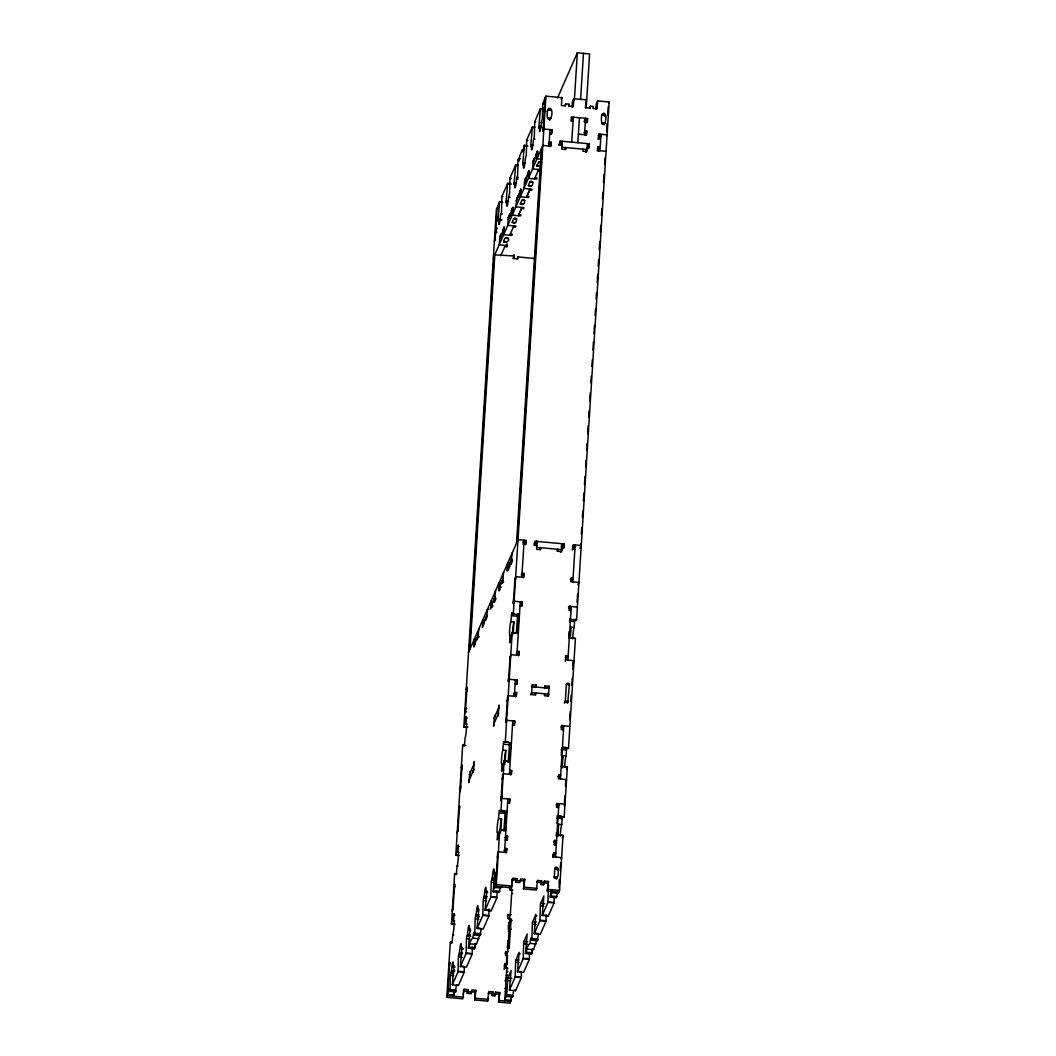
<?xml version="1.0" encoding="UTF-8"?>
<svg xmlns="http://www.w3.org/2000/svg" width="1056" height="1056" viewBox="0 0 1056 1056"><rect width="100%" height="100%" fill="white"/><g stroke="black" fill="none" stroke-linecap="round" stroke-linejoin="round"><path stroke-width="1.5" d="M511.949 996.151L510.061 1003.2L498.511 1002.131L499.739 992.561L495.66 992.178L494.802 995.848L492.043 995.584L492.914 991.927L488.836 991.544L487.595 1001.128L474.712 999.94L475.939 990.356L471.86 989.987L471.002 993.643L467.254 993.3L468.125 989.644L464.046 989.261L462.805 998.844L446.82 997.366L449.17 988.786L449.42 991.373L450.014 990.106L450.358 974.926L451.453 971.071A7.207 0.713 -84.7 0 1 452.747 962.188A7.207 0.713 -84.7 0 1 453.182 967.124L454.714 967.256M456.258 985.367L455.545 991.94L455.453 991.082M464.297 967.058L464.178 972.352L458.423 985.433L452.311 984.878L458.053 971.797L458.41 956.617L459.492 952.75A7.207 0.713 -84.7 0 1 460.786 943.879A7.207 0.713 -84.7 0 1 461.221 948.803L463.518 949.014M472.375 947.166L472.217 954.043L466.475 967.124L460.35 966.557L466.092 953.476L466.448 938.296L467.531 934.441A7.207 0.713 -84.7 0 1 468.838 925.571A7.207 0.713 -84.7 0 1 469.26 930.494L470.791 930.64M475.649 943.457L474.514 948.816L468.389 948.248C471.992 939.946 467.386 945.384 473.009 937.424C474.553 925.346 473.392 939.8 474.791 933.187L475.121 918.548L476.203 914.694A7.207 0.713 -84.7 0 1 477.497 905.81A7.207 0.713 -84.7 0 1 477.932 910.747L478.698 910.813M481.008 928.99L480.361 935.484L479.912 933.134M489.086 909.097L488.928 915.974L483.186 929.056L477.061 928.501L482.803 915.42L483.16 900.24L484.242 896.372A7.207 0.713 -84.7 0 1 485.549 887.502A7.207 0.713 -84.7 0 1 485.971 892.426L487.502 892.571M497.086 892.373L496.967 897.666L491.225 910.747L485.1 910.18L490.842 897.098L491.198 881.918L492.281 878.064A7.207 0.713 -84.7 0 1 493.588 869.194A7.207 0.713 -84.7 0 1 494.01 874.117L496.307 874.328M518.245 165.264L515.698 165.026L509.956 178.108L509.599 193.288L508.517 197.155A7.194 0.713 -84.7 0 1 507.21 206.012A7.194 0.713 -84.7 0 1 506.788 201.089L508.306 201.234M520.555 158.796L518.522 158.611L517.994 159.799L517.638 174.979L516.556 178.834A7.207 0.713 -84.7 0 1 515.249 187.704A7.207 0.713 -84.7 0 1 514.826 182.78L516.358 182.926M511.711 997.036L506.497 996.534L507.83 978.028L511.13 970.636L509.428 990.145L515.552 990.713L521.294 977.632L521.44 971.375M534.956 127.195L532.409 126.971L526.667 140.052L526.31 155.232L525.228 159.086A7.207 0.713 -84.7 0 1 523.921 167.957A7.207 0.713 -84.7 0 1 523.499 163.033L525.017 163.178M513.348 991.835L512.662 997.207L512.582 996.349M509.428 990.145L515.17 977.064L515.658 960.696L519.09 952.38L517.466 971.824L523.591 972.391L529.333 959.31L529.492 952.354M517.466 971.824L523.208 958.756L523.697 942.374L527.168 934.006L525.505 953.515L531.63 954.083L532.765 948.724M586.7 99.924L573.817 98.736L573.316 106.616L569.237 106.247L569.356 104.267L565.62 103.924L565.501 105.89L561.422 105.521L561.911 97.64L545.939 96.162C542.626 100.808 544.619 105.442 542.718 103.963L542.388 118.602L541.306 122.456A7.194 0.713 -84.7 0 1 540.012 131.327A7.194 0.713 -84.7 0 1 539.576 126.403L541.108 126.548M525.505 953.515C529.28 945.239 524.304 950.796 530.046 943.127C531.63 931.432 530.732 944.288 531.907 938.586L532.369 922.627L535.801 914.324L534.178 933.768L540.302 934.336L546.044 921.254L546.19 914.998M538.111 935.458L537.478 940.751L537.029 938.401M534.178 933.768L539.92 920.687L540.408 904.319L543.84 896.003L542.23 915.446L548.341 916.014L554.083 902.933L554.228 896.689M542.23 915.446L547.972 902.378L548.222 891.132M482.83 914.998L487.423 915.301M490.868 896.689L495.462 896.98M531.907 938.586L537.016 938.929M539.946 920.278L545.054 920.621M547.985 901.956L553.093 902.299M446.82 997.366L450.292 942.269L451.994 943.206L452.747 934.758A7.207 0.713 -84.7 0 0 454.04 925.888A7.207 0.713 -84.7 0 0 453.605 920.964L453.935 913.572L451.466 923.934L454.648 873.576M454.674 873.563L456.311 874.579L457.063 866.131A7.207 0.713 -84.7 0 0 458.357 857.261A7.207 0.713 -84.7 0 0 457.934 852.337L458.264 844.945L455.783 855.294L462.686 745.166L465.749 745.444M462.752 745.087L464.402 746.09L465.142 737.642A7.207 0.713 -84.7 0 0 466.448 728.772A7.207 0.713 -84.7 0 0 466.013 723.848L466.343 716.456L463.861 726.818L496.426 208.916C501.904 205.313 495.264 209.92 499.62 201.656L502.168 201.894M452.311 984.878L453.974 965.356L453.182 967.124M499.62 201.656L497.878 221.087L498.736 219.41L501.798 219.688M460.35 966.557L462.053 947.047L461.221 948.803M510.721 183.625L507.659 183.348L505.956 202.858L506.788 201.102M515.698 165.026L513.995 184.549L514.826 182.78M527.432 145.556L524.37 145.279L522.667 164.789L523.499 163.033M485.1 910.18L486.803 890.67L485.971 892.426M532.409 126.971L530.706 146.48L531.538 144.725L533.069 144.857M500.399 887.08L499.264 892.439L493.139 891.871L494.842 872.362L494.01 874.117M510.906 742.975L503.554 741.655L502.814 750.103A7.207 0.713 -84.7 0 0 501.508 758.974A7.207 0.713 -84.7 0 0 501.943 763.897L501.613 771.289L504.108 760.888L510.18 761.627M543.51 108.94L540.448 108.649L538.745 128.172L539.576 126.403M507.474 947.47L509.124 948.486L511.104 920.317C512.266 913.876 504.676 931.669 510.602 929.438M507.659 183.348L501.917 196.429L501.56 211.609L500.478 215.464A7.194 0.713 -84.7 0 1 499.171 224.334A7.194 0.713 -84.7 0 1 498.749 219.41M480.889 934.296L474.764 933.728M540.448 108.649L534.706 121.73L534.349 136.91L533.267 140.778A7.194 0.713 -84.7 0 1 531.96 149.635A7.194 0.713 -84.7 0 1 531.538 144.712M449.632 962.821L447.572 995.676L463.544 997.154M452.998 909.44L454.542 884.796M457.908 831.415L459.452 806.771M460.482 790.35L462.04 765.706M465.392 712.325L466.95 687.68M469.273 650.72L494.076 256.502M495.106 240.082L497.178 207.227L498.194 207.319M464.653 714.014L465.894 707.824L466.66 708.47M496.597 232.61L495.581 232.518L496.082 228.017L497.099 228.109M470.012 649.031L494.815 254.813L514.114 256.001L512.965 258.641M501.072 237.904L500.056 237.811L500.174 235.844L499.198 244.847L507.368 245.599L506.867 246.734L504.834 246.55M474.514 643.856L473.893 646.958L474.382 639.078L475.913 639.223M474.923 642.919L474.791 644.899L475.411 641.797M502.102 233.864L500.597 234.894L500.465 236.874L501.481 236.966M500.966 235.739L501.085 233.772M453.988 991.426L453.684 996.244L454.832 990.884M477.061 638.035L476.942 640.002L477.563 636.913M502.616 231.99L503.237 228.888L503.105 230.855M477.972 635.963L477.853 637.943L478.843 628.927M503.514 229.918L504.134 226.816L503.659 234.709L511.817 235.462L512.318 234.326L510.272 234.142M469.432 779.526L468.811 782.628L469.933 771.646L469.801 773.612M503.646 241.943C504.874 232.373 514.444 242.167 503.646 241.943L503.725 240.755M473.392 770.51L473.273 772.477L474.382 761.495L473.761 764.597M482.962 619.529L482.473 627.422L483.094 624.32M507.778 225.311L508.266 217.417L508.754 216.295L511.078 216.335M506.867 246.734L507.052 243.778M508.754 216.295L508.636 218.262L509.652 218.354M483.503 623.383L483.371 625.35L483.991 622.248M509.045 217.325L509.665 214.223L510.682 214.315M509.546 216.203L509.665 214.223M485.641 618.486L485.522 620.466L486.143 617.364M511.196 212.441L511.817 209.339L511.685 211.319L512.701 211.411M486.552 616.427L486.433 618.394L487.423 609.378L488.954 609.523M513.744 207.372L512.226 208.402L512.094 210.368L513.124 210.461M463.109 994.105L464.046 989.261M512.714 207.28L512.239 215.16L520.397 215.912L520.898 214.79L518.852 214.592L521.479 208.586L523.512 208.771L524.014 207.649L515.856 206.884L516.846 197.881L516.714 199.848M491.04 601.115L490.552 608.995L491.172 605.906M467.254 993.3L468.125 989.644M492.479 607.028L491.462 606.936L491.581 604.956L492.611 605.062M517.136 198.911L517.757 195.809L517.625 197.776M513.968 254.588L513.718 258.535L517.796 258.918L517.915 256.938L534.917 258.509M491.462 606.936L492.083 603.834M494.63 602.144L493.601 602.052L493.733 600.072M519.275 194.027L519.895 190.925L519.776 192.892M493.601 602.052L494.221 598.95M495.541 600.072L494.512 599.98L494.644 598.013L495.66 598.105M520.186 191.954L520.806 188.852L520.304 196.746L528.475 197.498L528.964 196.363L526.918 196.178L529.584 190.172L531.617 190.357L532.118 189.222L523.934 188.47L524.924 179.467L524.806 181.434M494.512 599.98L495.488 590.964M471.002 993.643L471.121 991.676L475.2 992.059L475.939 990.356M499.66 590.674L498.643 590.581L499.132 582.701L500.359 582.806M498.643 590.581L499.264 587.479M525.716 179.362L525.835 177.395L525.215 180.497L526.244 180.589M500.689 586.634L499.673 586.542L499.554 588.522L500.161 585.42M474.712 999.94L475.2 992.059M503.342 581.803L501.811 581.658L501.692 583.625L502.313 580.536L503.329 580.628M503.62 581.658L502.603 581.566L502.722 579.586M535.022 177.764L537.068 177.949L536.567 179.084L528.396 178.332L528.884 170.438L528.277 173.54L529.294 173.633M494.182 723.149L493.574 726.251L494.683 715.268L494.564 717.235M503.593 572.55L502.603 581.566M498.142 714.133L498.023 716.1L499.145 705.118L498.524 708.22M507.712 563.152L507.223 571.045L507.844 567.943M533.386 161.885L533.504 159.918L532.541 168.934L540.698 169.686M533.795 160.948L534.415 157.846L534.296 159.826M509.269 567.098L508.253 567.006L508.134 568.973L508.741 565.871L510.272 566.016M511.289 564.181L510.272 564.089L510.391 562.109L511.922 562.254M535.946 156.064L536.567 152.962L536.435 154.942M510.272 564.089L510.893 560.987M541.886 159.232L536.976 158.783L537.464 150.902L536.857 153.991L537.874 154.084M512.332 560.142L511.302 560.05L511.183 562.016L512.173 553.001M536.989 158.783L537.359 152.869L532.91 163.02M541.16 163.799L539.999 166.373L536.976 166.016L537.082 164.538M504.108 760.888L500.94 811.219L499.237 810.282L498.498 818.73A7.207 0.713 -84.7 0 0 497.191 827.6A7.207 0.713 -84.7 0 0 497.627 832.524L497.297 839.916L499.792 829.514L505.864 830.254M514.193 613.404L511.632 613.166L510.893 621.614A7.207 0.713 -84.7 0 0 509.599 630.498A7.207 0.713 -84.7 0 0 510.022 635.422L509.692 642.814L512.2 632.412L518.245 633.217M487.595 1001.128L487.793 997.973M516.542 543.048L541.345 148.817M502.273 796.211L501.006 796.686L500.768 800.633L501.758 798.376L509.916 799.128L509.665 803.075L507.619 802.877M524.119 573.434L523.367 575.124L521.334 574.939L522.073 573.25L524.119 573.434L523.868 577.381L515.711 576.629L514.708 582.252M544.394 126.852L543.127 127.327L542.876 131.274L543.866 129.017L552.024 129.769L551.773 133.703L549.74 133.518M544.606 107.052L544.117 111.553L545.899 111.131M497.653 853.446L495.581 886.301L511.566 887.779L512.807 878.196L516.886 878.579L516.014 882.235L519.763 882.578L520.621 878.922L524.7 879.305L523.472 888.875L536.356 890.063L537.596 880.493L541.675 880.862L540.804 884.532L543.563 884.783L544.421 881.113L548.5 881.496L547.272 891.066L558.822 892.135M501.006 800.065L502.564 775.421M505.916 722.04L507.474 697.409M508.504 680.975L510.048 656.344M513.414 602.95L514.958 578.318M517.282 541.358L542.084 147.127M543.127 130.706L545.186 97.852M499.66 887.911L494.947 887.449L496.333 884.611L499.792 829.514M505.256 742.592L512.2 632.412M518.166 613.985L519.473 614.671L513.308 614.17L545.939 96.162M500.782 831.283L501.547 819.02L498.498 818.73M505.098 762.643L505.877 750.38L502.814 750.103M513.282 632.636L513.955 621.905L510.893 621.614M492.043 995.584L492.914 991.927M503.884 831.006L505.204 811.483M508.2 762.366L509.52 742.843M516.384 632.28L517.664 614.077M494.802 995.848L495.66 992.178M505.204 831.296L506.484 810.863M509.546 762.3L510.774 742.804M517.651 633.455L518.879 613.958M523.235 544.685L523.433 541.53M504.517 852.324L507.87 798.943M509.428 774.299L512.78 720.918M514.338 696.274L515.368 679.853M516.912 655.208L520.278 601.828M521.822 577.183L524.146 540.223L523.169 542.454M548.948 146.005L549.991 129.571M550.466 143.933L550.308 146.56L550.493 143.946L548.434 143.748L549.199 142.058L551.245 142.243L550.994 146.19L542.837 145.438L493.324 258.192M505.89 852.892L506.801 848.575L504.768 848.377M506.682 840.404L507.593 836.088L505.547 835.903M509.005 803.444L509.916 799.128M510.8 774.866L511.711 770.55L509.665 770.352M513.916 725.419L514.826 721.103L506.656 720.35L505.666 722.608L506.167 718.093M515.711 696.841L516.622 692.525L514.576 692.34L513.836 694.03L515.882 694.214M516.503 684.354L517.4 680.038L509.243 679.285L508.253 681.542L508.754 677.028M518.298 655.776L519.209 651.46L517.163 651.275M521.413 606.329L522.311 602.012L514.153 601.26L513.163 603.517L513.665 599.016M523.208 577.751L523.367 575.124M525.281 544.738L526.192 540.421L518.034 539.669L468.521 652.423M551.113 134.086L552.024 129.769M506.801 848.575L506.55 852.509L498.392 851.756L497.402 857.393M507.593 836.088L507.342 840.022L505.296 839.837M511.711 770.55L511.46 774.484L503.303 773.731L502.313 779.368M514.826 721.103L514.576 725.05L512.53 724.852M516.622 692.525L516.371 696.458L508.213 695.706L507.223 701.342M517.4 680.038L517.163 683.984L515.117 683.786M519.209 651.46L518.958 655.393L510.8 654.641L509.81 660.277M522.311 602.012L522.073 605.959L520.027 605.774M526.192 540.421L525.941 544.355L523.908 544.17M498.511 1002.131L499.739 992.561M504.095 969.316L504.966 963.956L506.999 964.154L507.54 955.614L505.507 955.416L505.745 951.482L507.791 951.667L509.863 918.654L507.83 918.456L508.081 914.522L511.342 914.826M509.784 887.251L509.626 889.878L512.886 890.182M506.114 968.194L507.118 952.314M507.448 947.074L507.844 940.777M508.438 931.352L508.636 928.198M508.768 926.033L508.966 922.825M509.177 919.604L510.365 914.14L511.909 889.508M511.025 890.155L511.223 886.948M511.672 886.195L512.068 879.886L516.146 880.268L516.886 878.579M506.788 987.334L505.758 987.241L504.689 1000.943L506.299 994.066L506.616 996.56M506.405 989.287L505.507 988.046L506.035 979.585A1.544 1.478 23.7 0 1 506.339 978.806M507.302 975.744L506.286 975.652L506.999 967.534M511.909 886.129L512.318 879.622M507.553 975.176L506.524 975.084L505.296 981.288A1.544 1.478 23.7 0 1 505.586 980.496M534.112 545.556L534.27 542.916L537.517 543.22M559.284 145.411L560.195 141.095L589.433 143.788L589.182 147.734L587.149 147.55M560.195 141.095L559.944 145.028L561.977 145.226M536.158 545.873L536.448 541.147M537.068 541.424L536.554 549.305L540.646 549.674L540.764 547.708L540.025 549.397M516.014 882.235L516.146 880.268M511.012 998.224L510.814 1001.51L499.25 1000.441M572.062 106.854L572.365 102.115L573.817 98.736M536.105 687.047L536.224 685.08L532.145 684.697L531.524 694.558L535.603 694.94L535.735 692.96L534.983 694.65M572.735 102.736L572.735 106.115M523.472 888.875L524.7 879.305M572.708 106.735L573.078 100.426M571.732 142.164L573.302 117.19L571.573 121.136M575.296 619.265L576.576 619.978L609.18 101.996L597.617 100.927L597.115 108.808L593.036 108.438L593.168 106.471L590.41 106.207L590.291 108.187L586.212 107.804L589.604 53.935L577.355 52.8L574.464 98.789L573.302 101.429M577.856 142.718L579.427 117.757M580.589 99.356L583.48 53.368M544.566 693.779L544.447 695.746L548.526 696.128L549.146 686.268L545.068 685.898L544.328 687.588L548.407 687.958L549.146 686.268M544.936 687.865L545.068 685.898M547.892 696.181L548.09 692.894M582.938 149.134L582.82 151.114L586.898 151.483L587.426 143.603M584.509 134.746L585.552 118.325L584.39 120.952M585.922 135.313L586.806 130.997L584.76 130.799M586.714 122.826L586.846 120.199L584.839 120.014M586.806 130.997L586.555 134.93L578.398 134.178M573.065 121.136L571.019 120.938L571.27 117.005L587.585 118.51L587.334 122.456L585.301 122.258M561.317 548.196L561.515 545.041M586.238 151.866L586.397 149.239M540.804 884.532L541.675 880.862M562.228 543.748L561.726 551.628L557.634 551.245L557.766 549.278L557.027 550.968M563.35 548.249L564.26 543.932L535.009 541.226L534.772 545.173L536.804 545.358M588.522 148.104L588.694 145.477M564.26 543.932L564.01 547.866L561.964 547.681M543.563 884.783L544.421 881.113M595.861 109.045L596.165 104.32L597.617 100.927M547.272 891.066L548.5 881.496M596.508 108.926L596.878 102.617M552.816 857.221L553.727 852.905L555.76 853.09L555.02 854.779L552.988 854.594M597.26 150.902L598.158 146.573L600.204 146.771L598.686 150.15M553.357 857.129L553.727 852.905M554.506 840.418L553.766 842.107L555.812 842.292L556.552 840.602L554.506 840.418L554.268 844.351L556.301 844.549M564.247 805.9L565 804.21L556.842 803.458L556.591 807.404L558.624 807.589M561.37 729.656L561.739 725.432L569.752 726.528M565.264 661.135L566.122 655.789L568.168 655.974L567.428 657.664L565.382 657.479L566.122 655.789M577.394 607.094L569.237 606.342L568.986 610.289L571.032 610.474M572.246 550.097L573.118 544.751L581.275 545.503L579.968 548.46M598.158 146.573L597.92 150.52L606.078 151.272M598.079 139.445L598.95 134.099L607.108 134.851L606.659 135.868M598.673 151.14L598.858 148.183M599.399 138.811L599.61 135.577M570.451 606.157L570.293 608.784L571.283 606.527L567.917 659.921M556.208 836.009L556.406 832.867M557 823.429L557.489 815.562M561.264 755.634L561.766 747.503M568.656 638.167L569.065 631.66M569.672 621.918L569.884 618.671M574.24 549.384L574.53 544.658L573.791 546.348M600.046 138.745L600.244 135.498M554.268 876.982L554.796 868.534A1.544 1.478 23.7 0 1 556.42 867.187A1.544 1.478 23.7 0 1 557.858 868.811C559.112 876.48 557.436 879.305 553.885 877.826M555.522 857.023L558.875 803.642L557.885 805.9M560.432 779.011L563.785 725.617L562.795 727.874M567.653 702.953L569.435 684.842A1.544 1.478 23.7 0 0 567.996 683.219A1.544 1.478 23.7 0 0 566.372 684.552L565.33 700.986L564.34 703.23M572.827 581.896L575.15 544.936L573.857 547.892M599.953 150.704L600.983 134.284L599.993 136.541M601.709 122.786L604.771 123.064A1.544 1.478 23.7 0 1 603.148 124.41A1.544 1.478 23.7 0 1 601.709 122.786C599.333 107.369 610.276 112.543 604.032 124.753L604.283 124.199M557.898 836.55L558.677 824.287L561.739 824.564L562.32 816.75M562.228 767.923L562.993 755.66L566.056 755.938L566.636 748.123M570.398 637.903L571.072 627.172L574.134 627.449L574.781 619.357M559.403 879.556L559.403 882.935M572.88 665.359L573.052 662.732M606.672 128.238L607.094 125.044M559.112 887.542L559.548 880.638M560.168 870.778L560.683 862.567M564.458 802.613L564.881 795.868M565.488 786.192L565.805 781.255M569.672 719.664L570.174 711.744M570.821 701.593L571.23 695.02M571.85 685.172L572.286 678.295M572.854 669.161L573.448 661.835M577.064 602.224L577.579 594M580.536 547.193L580.734 543.906M581.354 534.046L581.777 527.485M582.384 517.625L582.806 511.051M583.427 501.191L583.942 492.98M584.456 484.77L584.971 476.56M585.592 466.699L586.001 460.126M586.621 450.278L587.044 443.705M587.664 433.844L588.179 425.634M588.694 417.424L589.103 410.85M589.723 401.003L590.238 392.779M590.858 382.932L591.281 376.358M591.901 366.498L592.31 359.938M592.931 350.077L593.446 341.867M593.96 333.656L594.475 325.433M595.096 315.586L595.518 309.012M596.138 299.152L596.548 292.591M597.168 282.731L597.683 274.52M598.198 266.31L598.62 259.736M599.24 249.876L599.755 241.666M600.376 231.805L600.785 225.245M601.405 215.384L601.814 208.811M602.435 198.964L602.857 192.39M603.478 182.53L603.992 174.319M604.613 164.459L605.022 157.898M606.672 131.617L607.187 123.394M607.715 115.183L608.243 106.748M558.096 891.053L558.241 893.402L559.574 890.446L563.033 835.349L556.842 835.032L561.937 835.507M566.254 766.867L561.158 766.405L567.349 766.722L564.168 817.093L563.297 816.631M567.613 747.991L568.484 748.466L575.441 638.246L569.263 637.85L574.345 638.392M458.423 985.433L456.944 984.707M468.389 948.248L470.092 928.739L469.26 930.494M474.514 948.816L469.96 947.8M477.061 928.501L478.724 908.978L477.932 910.747M491.225 910.747L486.671 909.731M515.552 990.713L514.576 990.026M531.63 954.083L532.105 949.133M548.341 916.014L544.315 915.05M557.528 892.346L556.38 897.706L550.268 897.138L550.73 892.188M548.288 887.555L548.618 885.166M474.712 946.638L475.015 943.47M587.928 148.817L588.218 145.913M503.659 241.943L506.669 242.299M512.239 222.394C519.512 225.931 515.909 210.87 512.226 222.394L515.288 222.671M520.318 203.98C527.71 207.478 524.04 192.39 520.318 203.98L523.38 204.257M528.422 185.566C535.854 189.024 531.894 174.095 528.396 185.566L531.458 185.843M537.002 166.016L539.999 166.373M479.411 935.629L476.362 944.513L476.282 943.655M536.54 940.896L533.491 949.78L533.399 948.922M556.538 879.186L557.344 877.021L554.281 876.744M513.599 879.226L512.213 879.094M551.575 890.921L550.268 897.138M566.689 769.494L567.349 766.722M555.086 842.596C554.875 848.404 552.948 842.134 556.42 843.902M562.373 838.121L563.033 835.349M463.901 726.7L467.742 726.977M524.37 145.279L522.892 152.011L522.509 149.582L519.922 155.417L518.839 161.106L518.641 158.638M496.597 216.427L496.346 220.361M496.082 228.017L497.363 228.716M543.853 119.209L543.602 123.143M547.576 110.933L548.17 109.586L551.232 109.864M495.356 236.135L494.366 241.771M547.47 118.219C545.068 101.996 556.71 107.87 549.714 120.331M557.555 97.904L577.355 52.8M499.58 238.933L504.029 228.796M508.16 219.397L512.609 209.246M516.226 200.97L520.674 190.832M524.33 182.556L528.779 172.418M561.172 99.33L561.911 97.64M536.976 166.016L538.705 162.188L541.174 162.122M564.881 105.613L565.62 103.924M500.755 255.79L505.309 245.414M509.758 235.264L513.889 225.865M518.338 215.728L521.968 207.451M526.429 197.3L530.059 189.037M534.521 178.886L538.639 169.488M549.727 145.636L551.245 142.243M568.616 105.956L569.356 104.267M560.525 145.226L562.254 141.28L561.739 149.16L565.818 149.543L565.937 147.576L565.198 149.266M517.176 258.628L517.915 256.938M589.67 107.897L590.41 106.207M587.585 118.51L586.133 121.889L584.087 121.704M585.341 134.376L586.093 132.686L584.021 132.488M585.895 152.143L587.044 149.516L561.884 147.193M587.941 147.167L589.433 143.788M608.678 103.118L609.18 101.996M604.732 116.12L605.286 114.853L602.224 114.576M598.95 134.099L598.211 135.788L601.471 136.092M600.56 138.653L598.699 138.032M474.012 644.992L478.474 634.841M482.592 625.442L487.054 615.292M490.657 607.028L495.119 596.878M498.762 588.614L503.224 578.464M507.342 569.065L511.804 558.914M466.198 689.383L467.188 687.126L466.699 691.627M461.287 767.395L462.277 765.151L461.789 769.652M560.71 552.288L561.858 549.661L536.699 547.338M460.733 786.403L459.743 792.04M469.313 774.748L474.263 763.475M494.063 718.37L499.013 707.098M468.943 780.661L473.893 769.388M493.693 724.284L498.643 713.011M458.713 808.46L459.703 806.216L459.202 810.718M574.715 549.305L572.867 548.684M458.146 827.468L457.156 833.105M577.962 584.707L578.952 582.463L570.781 581.711L571.032 577.764L573.078 577.949L572.339 579.638L570.293 579.454M568.498 608.032L569.237 606.342M530.68 694.848L531.67 692.591L548.671 694.162L547.668 696.406M536.224 685.08L535.484 686.77L531.406 686.4M454.291 888.743L454.793 884.228L453.803 886.486L455.334 886.631M453.235 905.494L452.245 911.13M573.896 660.818L565.884 659.723M448.892 964.511L449.882 962.254L449.381 966.768M561 727.122L561.739 725.432M563.35 729.986L561.502 729.379M493.139 891.871L494.749 884.981L495.066 887.489M501.706 886.868L501.032 887.713M565.554 781.823L566.544 779.566L558.386 778.813L558.637 774.88L560.67 775.064L559.931 776.754L557.885 776.569M507.329 916.212L508.081 914.522M556.842 803.458L556.09 805.147L559.363 805.451M537.596 880.493L536.857 882.182L540.936 882.552M507.791 951.667L507.052 953.357L505.006 953.172M504.966 963.956L504.227 965.659L506.26 965.844L506.999 964.154M561.04 858.95L561.634 857.591L553.476 856.838M505.124 988.891L505.507 988.046M557.291 870.078L557.858 868.811L554.796 868.534M551.971 890.485L552.116 892.835L552.71 891.568M570.451 619.41L576.589 619.938M501.904 811.391L506.59 811.615M450.292 942.269L451.823 942.414M562.373 747.899L568.511 748.427M507.448 947.483L508.939 947.681M558.769 776.556L558.664 775.764M507.025 811.84L500.94 811.219M449.42 991.373L454.08 991.716M548.486 109.969L550.097 110.378M602.54 114.959L604.349 115.579M543.272 102.234L544.289 102.326M542.744 103.422L543.761 103.514M542.718 103.963L543.734 104.056M544.368 107.62L545.384 107.712M541.424 109.336L543.457 109.52M534.706 121.73L535.722 121.823M541.306 122.456L542.837 122.602M538.705 126.694L541.253 126.931M543.127 127.327L544.144 127.42M533.386 127.644L534.402 127.736M534.006 139.088L535.022 139.181M559.442 142.784L562.346 143.048M526.667 140.052L527.683 140.144M526.64 140.58L527.657 140.686M558.703 144.474L561.594 144.738M597.392 148.262L599.465 148.46M530.666 145.002L533.214 145.24M525.347 145.966L527.894 146.19M522.443 149.662L524.489 149.846M536.976 152.024L537.992 152.117M517.994 159.799L519.011 159.892M517.968 160.34L518.984 160.433M538.626 162.254L541.688 162.545M522.628 163.31L524.674 163.508M516.674 165.713L517.691 165.805M538.164 170.623L540.197 170.808M528.396 171.574L529.412 171.666M528.884 174.57L527.855 174.478L527.987 172.511L527.366 175.613L528.898 175.745M517.295 177.144L518.311 177.236M525.347 178.517L526.363 178.622M509.956 178.108L510.972 178.2M516.556 178.834L518.087 178.979M509.929 178.649L510.946 178.741M530.046 181.804L533.108 182.081M513.955 183.071L516.001 183.256M508.636 184.021L511.183 184.259M501.917 196.429L502.933 196.522M508.517 197.155L510.048 197.287M521.968 200.218L525.03 200.495M505.916 201.379L506.933 201.472M500.597 202.343L502.63 202.528M497.693 206.039L498.709 206.131M512.226 208.402L513.242 208.494M511.315 210.474L512.332 210.566M501.217 213.774L502.234 213.866M509.177 215.358L510.193 215.45M508.266 217.417L509.282 217.523M513.876 218.632L516.938 218.922M497.878 219.701L501.706 220.044M507.764 225.311L515.948 226.063L515.447 227.185L513.414 227M495.832 231.95L496.848 232.056M500.597 234.894L501.613 235M499.686 236.966L500.702 237.059M505.296 238.181L508.358 238.458M572.365 546.44L575.639 546.744M511.672 560.894L512.701 560.987M510.774 562.954L511.79 563.046M508.622 567.838L509.639 567.943M507.712 569.91L508.741 570.002M514.721 578.873L515.737 578.965M502.194 582.503L503.21 582.595M500.042 587.387L501.059 587.479M499.132 589.459L500.161 589.552M495.013 598.858L496.03 598.95M494.102 600.917L495.119 601.009M491.951 605.801L492.98 605.893M512.292 615.806L517.387 616.268M569.408 621.073L574.504 621.535M512.12 632.65L517.216 633.125M510.022 635.422L512.068 635.606M478.342 636.808L479.358 636.9M516.424 652.964L518.456 653.149M566.372 684.552L569.435 684.842M532.039 686.677L549.041 688.248M465.643 711.757L466.66 711.85M466.382 717.935L467.399 718.027M466.013 723.848L467.029 723.941M463.848 726.858L467.412 727.188M505.6 741.84L508.649 742.13M562.716 747.107L565.778 747.397M504.2 744.282L509.309 744.757M561.33 749.549L566.425 750.024M504.042 761.138L509.137 761.6M501.943 763.897L505.006 764.188M501.574 769.811L503.606 769.996M501.006 796.686L502.036 796.778M501.283 810.467L504.332 810.757M558.4 815.747L561.462 816.024M559.02 816.658L564.128 817.133L557.185 816.064M499.884 812.909L504.979 813.384M557.014 818.189L562.109 818.651M499.712 829.765L504.821 830.227M497.627 832.524L500.689 832.814M504.808 837.593L506.84 837.778M504.016 850.067L506.062 850.265M458.304 846.424L459.32 846.516M457.934 852.337L458.951 852.43M455.836 855.096L458.898 855.386M455.756 855.347L458.819 855.624M457.063 866.131L458.08 866.224M494.881 873.827L495.647 873.906M454.608 873.642L457.156 873.88M492.281 878.064L495.343 878.341M519.882 880.612L523.961 880.994M543.682 882.803L547.76 883.186M516.767 880.546L520.502 880.889M541.556 882.829L544.302 883.093M491.542 879.754L494.604 880.031M491.938 882.354L495 882.644M496.333 884.611L512.305 886.09M524.212 887.185L537.095 888.373M548.011 889.376L559.574 890.446M509.137 887.634L511.17 887.819M552.182 892.756L557.291 893.231M495.198 890.815L499.778 891.251M551.8 896.042L556.908 896.518M511.658 893.442L512.688 893.534M486.842 892.148L487.608 892.214M484.242 896.372L487.304 896.663M490.842 897.098L496.967 897.666M547.972 902.378L554.083 902.933M483.503 898.062L486.565 898.352M540.619 903.342L544.698 903.712M483.899 900.676L486.565 900.913M541.266 905.969L543.827 906.206M535.92 915.724L536.95 915.816M476.203 914.694L479.266 914.971M482.803 915.42L488.928 915.974M539.92 920.687L546.044 921.254M475.464 916.384L479.477 916.753M532.58 921.65L536.408 922.007M453.988 915.05L455.004 915.143M511.104 920.317L512.12 920.41M475.86 918.984L478.909 919.261M533.227 924.277L536.29 924.568M453.605 920.964L454.634 921.056M451.519 923.736L454.582 924.013M508.636 929.003L511.196 929.24M451.44 923.974L455.017 924.304M478.632 928.052L480.163 928.184M535.247 933.266L538.309 933.557M474.791 933.187L479.384 933.61M531.881 938.995L538.006 939.563M474.236 934.916L478.83 935.339M531.366 940.183L536.461 940.658M467.531 934.441L470.593 934.718M452.747 934.758L453.763 934.85M466.792 936.131L470.804 936.5M523.908 941.398L527.736 941.754M472.837 938.111L478.962 938.678M530.983 943.47L536.078 943.945M467.188 938.731L469.854 938.982M524.555 944.024L527.617 944.315M451.374 942.282L452.39 942.388M470.316 943.866L474.896 944.288M508.504 947.562L509.52 947.654M527.432 949.133L532.541 949.608M470.448 947.192L475.028 947.628M527.05 952.42L532.158 952.895M526.574 953.027L531.683 953.489M462.092 948.526L462.858 948.592M519.209 953.792L520.238 953.885M466.118 952.934L470.712 953.357M523.235 958.214L528.343 958.676M459.492 952.75L462.554 953.04M466.092 953.476L472.217 954.043M523.208 958.756L529.333 959.31M458.753 954.439L461.815 954.73M515.869 959.719L518.932 959.996M459.149 957.053L462.198 957.33M516.516 962.346L519.064 962.584M504.715 967.903L507.976 968.207M461.921 966.108L463.452 966.253M518.536 971.335L520.582 971.52M506.761 971.467L507.778 971.56M454.054 966.834L454.819 966.9M506.51 972.035L507.527 972.127M458.08 971.256L462.673 971.678M515.196 976.523L520.304 976.998M451.453 971.071L454.516 971.348A7.207 0.713 -84.7 0 1 454.595 970.187M458.053 971.797L464.178 972.352M515.17 977.064L521.294 977.632M450.714 972.761L453.763 973.038M507.83 978.028L511.909 978.397M451.097 975.361L453.776 975.612M508.477 980.654L511.025 980.892M505.52 991.188L506.537 991.28M505.27 991.742L506.286 991.835M450.041 989.564L454.621 989.987M507.157 994.831L512.266 995.306M463.307 990.95L467.386 991.333M488.096 993.247L492.175 993.617M494.921 993.868L499 994.25M450.014 990.106L456.126 990.673M468.006 991.61L471.742 991.954M492.796 993.894L495.541 994.158M507.131 995.372L513.256 995.94M449.618 994.62L454.212 995.056M506.233 999.847L511.328 1000.322M475.451 998.25L488.334 999.438M511.632 613.166L513.282 614.183M554.822 869.048A1.544 1.478 23.7 0 1 556.908 869.669M506.801 978.41A1.544 1.478 23.7 0 1 507.382 978.252M572.735 638.814A7.207 0.713 -84.7 0 1 574.134 627.449M569.699 637.679A7.207 0.713 -84.7 0 1 570.161 631.95M570.768 628.188A7.207 0.713 -84.7 0 1 571.072 627.172M557.278 835.758A7.207 0.713 -84.7 0 1 557.41 832.577M558.056 826.954A7.207 0.713 -84.7 0 1 558.677 824.287M560.34 835.93A7.207 0.713 -84.7 0 1 561.739 824.564M562.373 758.327A7.207 0.713 -84.7 0 1 562.993 755.66M564.656 767.303A7.207 0.713 -84.7 0 1 566.056 755.938M512.596 634.92A7.207 0.713 -84.7 0 1 512.899 627.832A7.207 0.713 -84.7 0 1 513.955 621.905M500.148 830.491A7.207 0.713 -84.7 0 1 501.547 819.02M504.464 761.864A7.207 0.713 -84.7 0 1 505.877 750.38M495.528 875.992A7.207 0.713 -84.7 0 1 495.792 873.695M585.961 101.614L585.565 107.923L585.988 101.614M550.704 118.074L547.655 117.797A1.544 1.478 23.7 0 0 549.08 119.42A1.544 1.478 23.7 0 0 550.704 118.074M568.392 701.263L565.33 700.986A1.544 1.478 23.7 0 0 566.768 702.596A1.544 1.478 23.7 0 0 568.392 701.263"/></g></svg>
